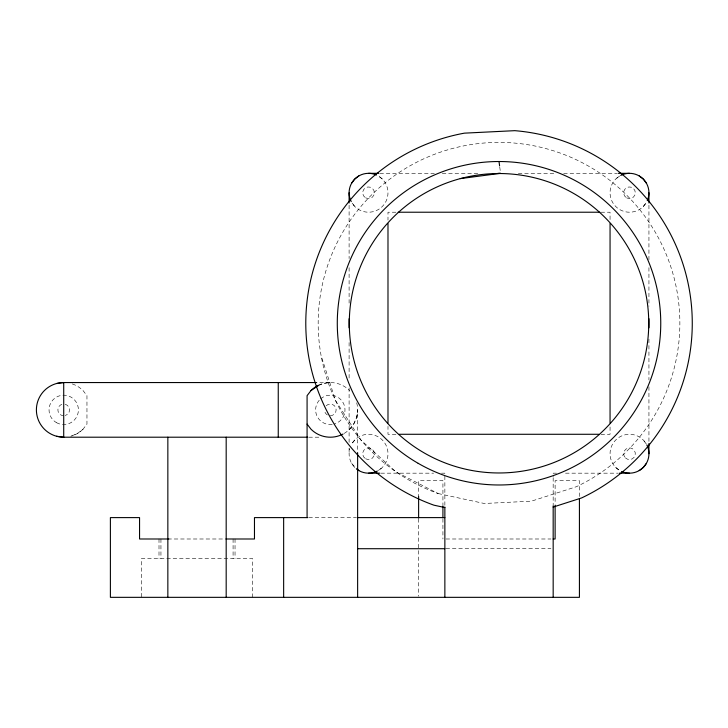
<?xml version="1.0" encoding="UTF-8"?>
<svg xmlns="http://www.w3.org/2000/svg" width="728" height="728" viewBox="0 0 728 728"><rect width="100%" height="100%" fill="white"/><g stroke="black" fill="none" stroke-linecap="round" stroke-linejoin="round"><path stroke-width="0.55" stroke-dasharray="3.64 2.73" d="M71.735 435.881L77.377 433.542L83.038 429.192L86.96 424.087L86.96 395.668L83.038 390.563A27.318 27.318 0 0 0 70.789 383.492M349.631 429.192L353.972 423.541L356.702 416.953L357.63 409.882L357.63 452.771M354.791 439.976L351.706 444.007A19.447 19.447 0 0 1 382.291 439.976A19.447 19.447 0 0 1 378.269 470.57L382.291 467.476M643.243 206.524L646.337 202.493A19.447 19.447 0 0 1 615.751 206.524A19.447 19.447 0 0 1 619.774 175.93L615.751 179.024M318.536 385.44L323.241 383.492L330.312 382.555L317.836 382.555M379.889 173.328L434.352 173.328M442.287 173.328L479.734 173.328M518.309 173.328L555.746 173.328M563.69 173.328L617.016 173.328M395.923 212.221L387.988 212.221L387.988 220.147M600.991 212.221L610.055 212.221L610.055 220.147M395.923 434.279L387.988 434.279L387.988 426.353M600.991 434.279L610.055 434.279L610.055 426.353M308.809 437.2L321.257 437.2M380.89 473.173L433.642 473.173M441.496 473.173L444.863 473.173L444.863 506.178M556.538 473.173L553.171 473.173L553.171 476.576M565.52 473.173L618.272 473.173M308.809 517.608L356.474 517.608M167.85 538.993L225.198 538.993M445.991 538.993L550.923 538.993M445.991 548.712L550.923 548.712M438.12 493.529L484.266 503.485L531.413 501.164L576.358 486.714A180.835 180.835 0 0 0 636.9 206.233A180.835 180.835 0 0 0 350.305 220.357A180.835 180.835 0 0 0 438.12 493.529L396.123 471.962L361.143 440.267L335.553 400.591L321.103 355.646M382.291 179.024L378.269 175.93A19.447 19.447 0 0 1 382.291 206.524A19.447 19.447 0 0 1 351.706 202.493M615.751 467.476L619.774 470.57A19.447 19.447 0 0 1 615.751 439.976A19.447 19.447 0 0 1 646.337 444.007L643.243 439.976M351.706 463.454L356.893 469.087M352.197 203.139L354.791 206.524M499.726 166.885L500.436 172.245M648.939 205.251L648.939 259.714M648.939 267.658L648.939 306.233M648.939 339.139L648.939 379.98M648.939 386.786L648.939 442.378M579.424 496.514L579.424 480.662L555.118 480.662L555.118 504.213M553.171 477.686L553.171 505.532M442.924 506.46L442.924 480.662L418.618 480.662L418.618 496.332M442.924 518.727L442.924 538.993M418.618 518.727L418.618 596.205M349.103 205.251L349.103 258.577M349.103 267.658L349.103 305.096M349.103 342.542L349.103 379.98M349.103 387.924L349.103 442.378M349.103 448.057L349.103 453.726M252.534 597.333L252.534 558.44L141.505 558.44L141.505 597.333M235.035 538.993L235.035 558.44M233.087 538.993L233.087 558.44M160.943 538.993L160.943 558.44M159.004 538.993L159.004 558.44M356.702 402.811A27.318 27.318 0 0 1 343.971 433.542M318.454 385.267A27.318 27.318 0 0 1 349.631 390.563M326.19 405.751A5.833 5.833 0 0 1 335.699 407.644A5.833 5.833 0 0 1 330.312 415.715M327.4 414.933A5.833 5.833 0 0 1 324.479 409.882M320.629 398.844A14.678 14.678 0 0 1 343.261 402.957A14.678 14.678 0 0 1 334.116 424.06M332.232 424.433A14.678 14.678 0 0 1 319.929 399.499M83.038 429.192A27.318 27.318 0 0 1 70.789 436.272M65.229 404.24A5.833 5.833 0 0 1 65.229 415.515M63.718 415.715A5.833 5.833 0 0 1 57.885 409.882A5.833 5.833 0 0 1 63.718 404.049M354.791 467.476A19.447 19.447 0 0 1 349.759 448.694M56.384 422.595A14.678 14.678 0 0 0 78.406 409.882A14.678 14.678 0 0 0 56.384 397.16A14.678 14.678 0 0 0 56.384 422.595M365.629 197.825A5.833 5.833 0 0 0 374.374 192.774A5.833 5.833 0 0 0 365.629 187.724A5.833 5.833 0 0 0 365.629 197.825M626.581 197.825A5.833 5.833 0 0 0 635.335 192.774A5.833 5.833 0 0 0 626.581 187.724A5.833 5.833 0 0 0 626.581 197.825M625.37 457.848A5.833 5.833 0 0 0 635.135 455.237A5.833 5.833 0 0 0 627.991 448.093A5.833 5.833 0 0 0 625.37 457.848M365.629 458.776A5.833 5.833 0 0 0 374.374 453.726A5.833 5.833 0 0 0 365.629 448.675A5.833 5.833 0 0 0 365.629 458.776"/><path stroke-width="1.09" d="M351.706 183.056L354.791 179.024L358.822 175.93M318.536 385.44L310.993 390.563L307.079 395.668L307.079 517.608M646.337 463.454L643.243 467.476L639.22 470.57M553.171 507.07L581.654 497.916A193.22 193.22 0 0 0 514.787 130.667L464.409 133.151A193.22 193.22 0 0 0 433.952 505.187L444.863 507.543M460.269 178.624A149.731 149.731 0 0 1 643.643 362.007A149.731 149.731 0 0 1 393.147 429.12A149.731 149.731 0 0 1 460.269 178.624L500.573 173.319M56.648 383.492L63.718 382.555L316.698 382.555M368.541 173.328L378.751 173.328M497.888 173.328L500.154 173.328M618.154 173.328L629.502 173.328M398.189 212.221L599.854 212.221M399.317 434.279L598.725 434.279M307.68 437.2L63.718 437.2L56.648 436.272M368.541 473.173L379.77 473.173M619.391 473.173L629.502 473.173M307.744 517.608L254.472 517.608L254.472 538.993L225.953 538.993M357.484 517.608L444.863 517.608M168.832 538.993L139.558 538.993L139.558 517.608L110.392 517.608L110.392 597.333L579.424 597.333L579.424 498.78M553.171 538.993L555.118 538.993L555.118 505.341M357.63 548.712L444.863 548.712M639.22 175.93L643.243 179.024L646.337 183.056M356.893 469.087L358.822 470.57M307.079 424.087L310.993 429.192A27.318 27.318 0 0 0 343.088 434.034M499.017 161.516L499.59 165.811M648.939 192.774L648.939 202.985M648.939 318.709L648.939 327.791M648.939 443.516L648.939 453.726M610.055 223.551L610.055 422.95M553.171 505.905L553.171 597.333M444.863 507.034L444.863 597.333M442.924 506.406L442.924 517.681M418.618 496.332L418.618 518.036M387.988 223.551L387.988 422.95M357.63 452.771L357.63 597.333M349.103 192.774L349.103 202.985M349.103 318.709L349.103 327.791M283.647 517.608L283.647 597.333M278.251 382.555L278.251 437.2M226.181 437.2L226.181 597.333M167.85 437.2L167.85 597.333M310.993 390.563A27.318 27.318 0 0 1 318.454 385.267M377.377 471.052A19.447 19.447 0 0 1 357.12 469.46M351.224 201.611A19.447 19.447 0 0 1 376.458 175.011M620.665 175.448A19.447 19.447 0 0 1 647.256 200.682M646.819 444.89A19.447 19.447 0 0 1 621.585 471.489M63.718 437.2L63.718 382.555A27.318 27.318 0 0 0 36.4 409.882A27.318 27.318 0 0 0 63.718 437.2M418.154 463.317A161.734 161.734 0 0 0 660.751 323.25A161.734 161.734 0 0 0 418.154 183.183A161.734 161.734 0 0 0 418.154 463.317"/></g></svg>
